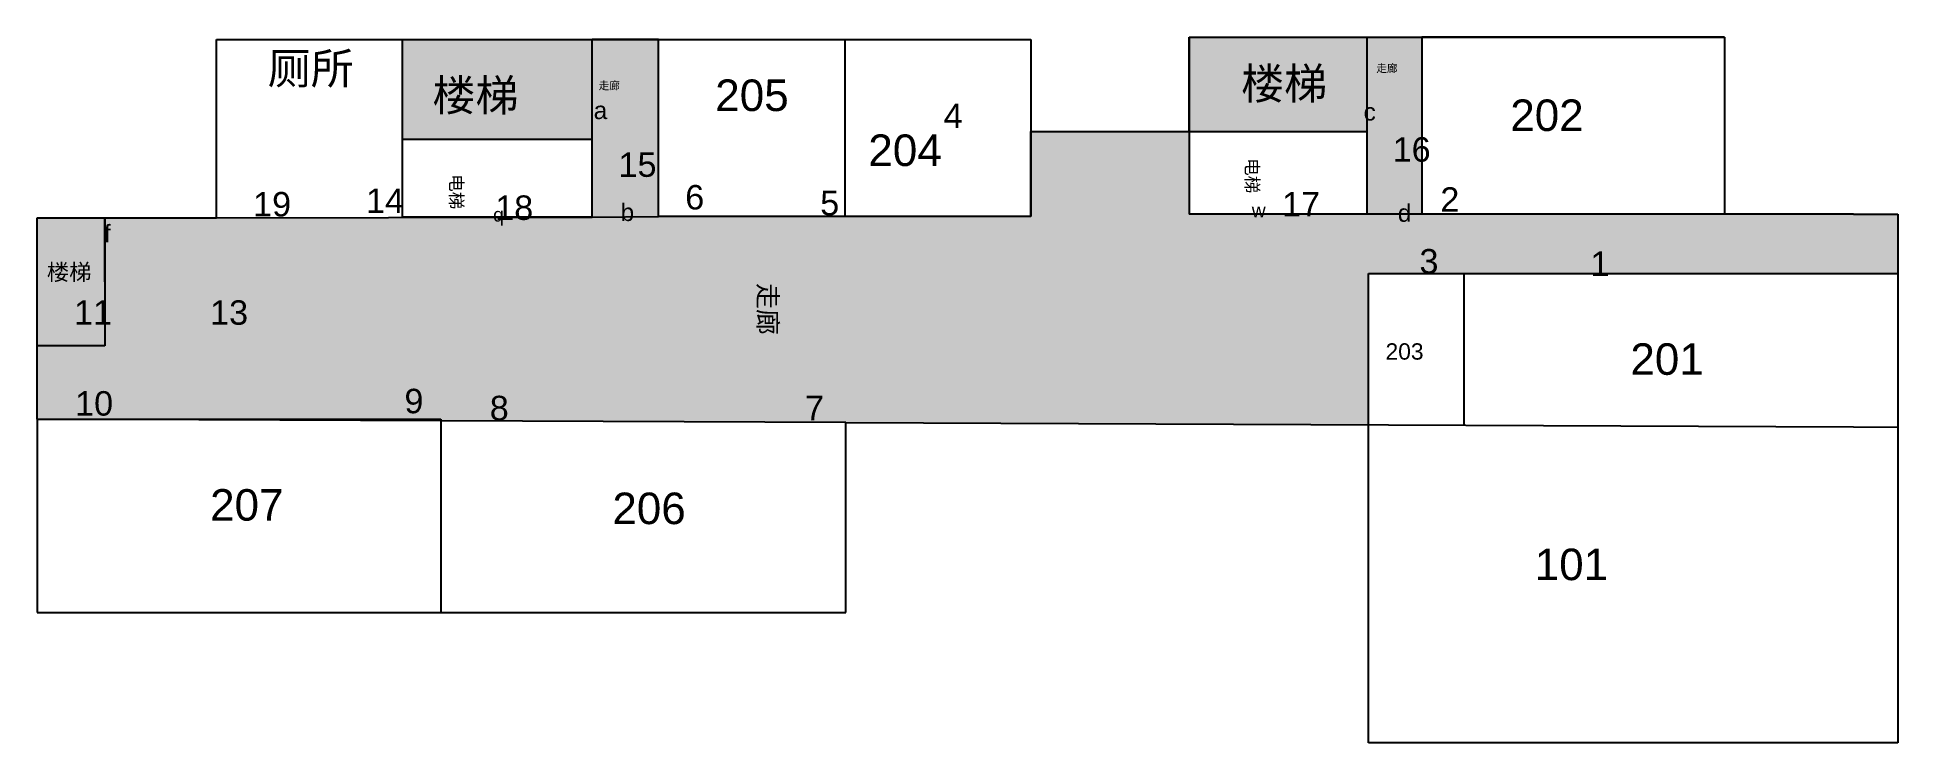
# Model space of a CAD drawing. Header units: millimetres. Extents: x 1253 to 4273, y 1017 to 4092.
# Drawn here: x 1253 to 4039, y 1017 to 2072 of the extents above; entities outside this region: 1.
import ezdxf

# ---------------------------------------------------------------- set-up
doc = ezdxf.new("R2010")
doc.units = ezdxf.units.MM
doc.styles.get("Standard").update_dxf_attribs({"font": 'arial.ttf'})
pattern_1 = [(0, (0, 0), (0, 6.985), [5.08, -1.905]), (90, (0, 0), (-6.985, 4e-16), [5.08, -1.905])]

msp = doc.modelspace()

# ---------------------------------------------------------------- hatches: boundary and pattern name
at = {"true_color": 0xf8d731}
h = msp.add_hatch(dxfattribs=at)
h.set_pattern_fill('ANGLE', color=40)
h.set_pattern_definition(pattern_1)
h.paths.add_polyline_path([(3246.1, 1718.4), (3388.9, 1718.4), (4038.7, 1718.4), (4038.7, 1807.2), (3972.5, 1807.2), (2977.8, 1807.2), (2977.8, 1930.9), (2740.9, 1930.9), (2740.9, 1803.7), (2183.5, 1803.7), (2084.2, 1802.8), (1521.6, 1802), (1354.4, 1802), (1354.4, 1706.2), (1354.4, 1610.5), (1253.3, 1610.5), (1253.3, 1500.8), (1857.8, 1500.8), (1857.8, 1498.2), (2464, 1495.5), (3246.1, 1492.2)])
h.paths.add_polyline_path([(2183.5, 2068.4), (2084.2, 2068.4), (2084.2, 1919.5), (2084.2, 1802.8), (2183.5, 1803.7)])
h.paths.add_polyline_path([(2084.2, 2068.4), (1800.3, 2068.4), (1800.3, 1919.5), (2084.2, 1919.5)])
h.paths.add_polyline_path([(3244.4, 2071.9), (2977.8, 2071.9), (2977.8, 1930.9), (3244.4, 1930.9)])
h.paths.add_polyline_path([(3326.2, 2071.9), (3244.4, 2071.9), (3244.4, 1930.9), (3244.4, 1807.2), (3326.2, 1807.2)])
h.paths.add_polyline_path([(1354.4, 1706.2), (1354.4, 1802), (1253.3, 1802), (1253.3, 1610.5), (1354.4, 1610.5)], flags=17)
h.paths.add_polyline_path([(2320.7, 1713.4), (2320.7, 1615.6), (2375.2, 1615.6), (2375.2, 1713.4)], flags=24)
h.paths.add_polyline_path([(3067.7, 1798.9), (3096.2, 1798.9), (3096.2, 1821.5), (3067.7, 1821.5)], flags=24)
h.paths.add_polyline_path([(1930.5, 1785.2), (1957.2, 1785.2), (1957.2, 1816.9), (1930.5, 1816.9)], flags=24)
h.paths.add_polyline_path([(1346.5, 1758.8), (1371.2, 1758.8), (1371.2, 1798.7), (1346.5, 1798.7)], flags=25)
h.paths.add_polyline_path([(3283.6, 1788.9), (3317.2, 1788.9), (3317.2, 1828.7), (3283.6, 1828.7)], flags=24)
h.paths.add_polyline_path([(2120, 1789.9), (2153.6, 1789.9), (2153.6, 1829.8), (2120, 1829.8)], flags=24)
h.paths.add_polyline_path([(1929.6, 1788.7), (2005.1, 1788.7), (2005.1, 1844.7), (1929.6, 1844.7)], flags=24)
h.paths.add_polyline_path([(1502.9, 1631.9), (1578.4, 1631.9), (1578.4, 1688), (1502.9, 1688)], flags=24)
h.paths.add_polyline_path([(1299.2, 1632.7), (1374.4, 1632.7), (1374.4, 1687.8), (1299.2, 1687.8)], flags=25)
h.paths.add_polyline_path([(1300.8, 1496.1), (1376.3, 1496.1), (1376.3, 1552.1), (1300.8, 1552.1)], flags=25)
h.paths.add_polyline_path([(1793.8, 1499.6), (1840.8, 1499.6), (1840.8, 1555.6), (1793.8, 1555.6)], flags=25)
h.paths.add_polyline_path([(1921.4, 1489.1), (1968.5, 1489.1), (1968.5, 1545.1), (1921.4, 1545.1)], flags=9)
h.paths.add_polyline_path([(2393.8, 1490), (2440.3, 1490), (2440.3, 1544.2), (2393.8, 1544.2)], flags=9)
h.paths.add_polyline_path([(3313.2, 1708.5), (3360.3, 1708.5), (3360.3, 1764.6), (3313.2, 1764.6)], flags=25)
h.paths.add_polyline_path([(3569.5, 1705.9), (3616.2, 1705.9), (3616.2, 1760.9), (3569.5, 1760.9)], flags=25)
h.paths.add_polyline_path([(3107.9, 1794.7), (3183, 1794.7), (3183, 1849.8), (3107.9, 1849.8)], flags=24)
h.paths.add_polyline_path([(2090, 1988.7), (2130.1, 1988.7), (2130.1, 2011), (2090, 2011)], flags=24)
h.paths.add_polyline_path([(2081.4, 1944.1), (2111.6, 1944.1), (2111.6, 1973.8), (2081.4, 1973.8)], flags=9)
h.paths.add_polyline_path([(2114.3, 1853.2), (2189.8, 1853.2), (2189.8, 1909.2), (2114.3, 1909.2)], flags=24)
h.paths.add_polyline_path([(1830, 1941.9), (1991.9, 1941.9), (1991.9, 2031.8), (1830, 2031.8)], flags=24)
h.paths.add_polyline_path([(3234.1, 1941.9), (3262.2, 1941.9), (3262.2, 1971.6), (3234.1, 1971.6)], flags=9)
h.paths.add_polyline_path([(3040.6, 1959.4), (3202.5, 1959.4), (3202.5, 2049.3), (3040.6, 2049.3)], flags=24)
h.paths.add_polyline_path([(3254.3, 2014.7), (3294.4, 2014.7), (3294.4, 2037), (3254.3, 2037)], flags=24)
h.paths.add_polyline_path([(3273.2, 1875.8), (3348.7, 1875.8), (3348.7, 1931.8), (3273.2, 1931.8)], flags=9)
h.paths.add_polyline_path([(1260.1, 1698.2), (1343.9, 1698.2), (1343.9, 1744.8), (1260.1, 1744.8)], flags=24)
h = msp.add_hatch()
h.set_pattern_fill('ANGLE', color=256)
h.set_pattern_definition(pattern_1)
h.paths.add_polyline_path([(4038.7, 1807.2), (3972.5, 1807.2), (2977.8, 1807.2), (2977.8, 1930.9), (2740.9, 1930.9), (2740.9, 1803.7), (2183.5, 1803.7), (2084.2, 1802.8), (1521.6, 1802), (1354.4, 1802), (1354.4, 1706.2), (1354.4, 1610.5), (1253.3, 1610.5), (1253.3, 1500.8), (1857.8, 1500.8), (1857.8, 1498.2), (2464, 1495.5), (3246.1, 1492.2), (3246.1, 1718.4), (3388.9, 1718.4), (4038.7, 1718.4)], flags=17)
h.paths.add_polyline_path([(3246.1, 1718.4), (3388.9, 1718.4), (4038.7, 1718.4), (4038.7, 1807.2), (3972.5, 1807.2), (2977.8, 1807.2), (2977.8, 1930.9), (2740.9, 1930.9), (2740.9, 1803.7), (2183.5, 1803.7), (2084.2, 1802.8), (1521.6, 1802), (1354.4, 1802), (1354.4, 1706.2), (1354.4, 1610.5), (1253.3, 1610.5), (1253.3, 1500.8), (1857.8, 1500.8), (1857.8, 1498.2), (2464, 1495.5), (3246.1, 1492.2)], flags=17)
h.paths.add_polyline_path([(2320.7, 1713.4), (2320.7, 1615.6), (2375.2, 1615.6), (2375.2, 1713.4)], flags=8)
h.paths.add_polyline_path([(3067.7, 1798.9), (3096.2, 1798.9), (3096.2, 1821.5), (3067.7, 1821.5)], flags=8)
h.paths.add_polyline_path([(1930.5, 1785.2), (1957.2, 1785.2), (1957.2, 1816.9), (1930.5, 1816.9)], flags=8)
h.paths.add_polyline_path([(1346.5, 1758.8), (1371.2, 1758.8), (1371.2, 1798.7), (1346.5, 1798.7)], flags=8)
h.paths.add_polyline_path([(3283.6, 1788.9), (3317.2, 1788.9), (3317.2, 1828.7), (3283.6, 1828.7)], flags=8)
h.paths.add_polyline_path([(2120, 1789.9), (2153.6, 1789.9), (2153.6, 1829.8), (2120, 1829.8)], flags=8)
h.paths.add_polyline_path([(1929.6, 1788.7), (2005.1, 1788.7), (2005.1, 1844.7), (1929.6, 1844.7)], flags=8)
h.paths.add_polyline_path([(1502.9, 1631.9), (1578.4, 1631.9), (1578.4, 1688), (1502.9, 1688)], flags=8)
h.paths.add_polyline_path([(1299.2, 1632.7), (1374.4, 1632.7), (1374.4, 1687.8), (1299.2, 1687.8)], flags=8)
h.paths.add_polyline_path([(1300.8, 1496.1), (1376.3, 1496.1), (1376.3, 1552.1), (1300.8, 1552.1)], flags=8)
h.paths.add_polyline_path([(1793.8, 1499.6), (1840.8, 1499.6), (1840.8, 1555.6), (1793.8, 1555.6)], flags=8)
h.paths.add_polyline_path([(1921.4, 1489.1), (1968.5, 1489.1), (1968.5, 1545.1), (1921.4, 1545.1)], flags=9)
h.paths.add_polyline_path([(2393.8, 1490), (2440.3, 1490), (2440.3, 1544.2), (2393.8, 1544.2)], flags=9)
h.paths.add_polyline_path([(3313.2, 1708.5), (3360.3, 1708.5), (3360.3, 1764.6), (3313.2, 1764.6)], flags=8)
h.paths.add_polyline_path([(3569.5, 1705.9), (3616.2, 1705.9), (3616.2, 1760.9), (3569.5, 1760.9)], flags=8)
h.paths.add_polyline_path([(3107.9, 1794.7), (3183, 1794.7), (3183, 1849.8), (3107.9, 1849.8)], flags=8)

# ---------------------------------------------------------------- linework, layer by layer
for p, q in [((1521.6, 2002.3), (1521.6, 2068.4)), ((1521.6, 2068.4), (2740.9, 2068.4)), ((1800.3, 1802.8), (1800.3, 2068.4)), ((2183.5, 2068.4), (2084.2, 2068.4)), ((2084.2, 2068.4), (2084.2, 2068.4)), ((2084.2, 1919.5), (2084.2, 2068.4)), ((2183.5, 1803.7), (2183.5, 2068.4)), ((2183.5, 2068.4), (2183.5, 2068.4)), ((2183.5, 2068.4), (2462.2, 2068.4)), ((2462.2, 2068.4), (2462.2, 1910)), ((2740.9, 2068.4), (2740.9, 2068.4)), ((2740.9, 2068.4), (2740.9, 1803.7)), ((2977.8, 1930.9), (2977.8, 2071.9)), ((2977.8, 2071.9), (2977.8, 1807.2)), ((2977.8, 2071.9), (3779.1, 2071.9)), ((3244.4, 1930.9), (3244.4, 2071.9)), ((3779.1, 2071.9), (3326.2, 2071.9)), ((3326.2, 2071.9), (3326.2, 1807.2)), ((3779.1, 2071.9), (3779.1, 1807.2)), ((1521.6, 1802), (1521.6, 2035.9)), ((2740.9, 1803.7), (2740.9, 1930.9)), ((2740.9, 1930.9), (2977.8, 1930.9)), ((2977.8, 1930.9), (3244.4, 1930.9)), ((3244.4, 1807.2), (3244.4, 1930.9)), ((1800.3, 1802.8), (1800.3, 1919.5)), ((1800.3, 1919.5), (2084.2, 1919.5)), ((2084.2, 1802.8), (2084.2, 1919.5)), ((2462.2, 1910), (2462.2, 1803.7)), ((1253.3, 1500.8), (1253.3, 1802)), ((1253.3, 1802), (1521.6, 1802)), ((1253.3, 1802), (1354.4, 1802)), ((1354.4, 1706.2), (1354.4, 1802)), ((1354.4, 1802), (1354.4, 1706.2)), ((1474.5, 1801.9), (2084.2, 1802.8)), ((2084.2, 1802.8), (1800.3, 1802.8)), ((1800.3, 1802.8), (1800.3, 1802.8)), ((2084.2, 1802.8), (2183.5, 1803.7)), ((2084.2, 1802.8), (2084.2, 1802.8)), ((2740.9, 1803.7), (2183.5, 1803.7)), ((3972.5, 1807.2), (2977.8, 1807.2)), ((3326.2, 1807.2), (3244.4, 1807.2)), ((3972.5, 1807.2), (4038.7, 1807.2)), ((4038.7, 1807.2), (4038.7, 1016.7)), ((1354.4, 1706.2), (1354.4, 1610.5)), ((3246.1, 1492.2), (3246.1, 1718.4)), ((3246.1, 1718.4), (4038.7, 1718.4)), ((3246.1, 1718.4), (3388.9, 1718.4)), ((3388.9, 1718.4), (3388.9, 1491.5)), ((1354.4, 1610.5), (1253.3, 1610.5)), ((1253.3, 1500.8), (1253.3, 1211.7)), ((2464, 1495.5), (1253.3, 1500.8)), ((1253.3, 1500.8), (1857.8, 1500.8)), ((1857.8, 1500.8), (1857.8, 1211.7)), ((2464, 1211.7), (2464, 1495.5)), ((2464, 1495.5), (3972.5, 1489)), ((3246.1, 1016.7), (3246.1, 1492.2)), ((3972.5, 1489), (4038.7, 1488.7)), ((1253.3, 1211.7), (2464, 1211.7)), ((3972.5, 1016.7), (3246.1, 1016.7)), ((4038.7, 1016.7), (3972.5, 1016.7)), ((3972.5, 1016.7), (3972.5, 1016.7))]:
    msp.add_line(p, q)

# ---------------------------------------------------------------- texts
for s, height, p in [('走廊', 28.51, (4240.2, 4093.1)), ('电梯', 19.24, (3062.6, 1891.1)), ('电梯', 19.24, (1871.2, 1867.1)), ('走廊', 28.51, (2332.8, 1704.3))]:
    msp.add_text(s, height=height, rotation=270).set_placement(p)
for s, height, p in [('厕所', 47.22, (1598.3, 2001.7)), ('楼梯', 47.22, (1845, 1961.5)), ('走廊', 11.69, (2093.7, 1993.7)), ('205', 47.22, (2268.3, 1961.5)), ('楼梯', 47.22, (3055.6, 1979)), ('走廊', 11.69, (3258, 2019.6)), ('202', 47.11, (3458.6, 1931.7)), ('a', 26.1, (2086.4, 1949.5)), ('4', 36.6, (2610.3, 1936.1)), ('c', 26.1, (3239, 1947.3)), ('204', 47.22, (2497.5, 1879.3)), ('16', 36.57, (3282.5, 1885.8)), ('15', 36.57, (2123.6, 1863.1)), ('19', 36.57, (1576.6, 1803.9)), ('14', 36.57, (1745.6, 1809.1)), ('6', 36.6, (2223.4, 1814.3)), ('5', 36.6, (2425.5, 1805.6)), ('17', 36.57, (3117, 1803.9)), ('2', 36.6, (3353.9, 1810.9)), ('q', 20.7, (1935.8, 1796.2)), ('18', 36.57, (1939, 1798.7)), ('b', 26.1, (2126.7, 1797)), ('w', 20.7, (3071.5, 1802.7)), ('d', 26.1, (3290.2, 1795.9)), ('f', 26.1, (1353.2, 1765.4)), ('3', 36.6, (3322.6, 1718.5)), ('楼梯', 24.44, (1267.8, 1708.4)), ('1', 36.6, (3578.7, 1715)), ('11', 36.57, (1308.4, 1641.9)), ('13', 36.57, (1512.2, 1641.9)), ('203', 24.44, (3271.8, 1589.7)), ('201', 47.11, (3638.4, 1567)), ('10', 36.57, (1310.1, 1506)), ('9', 36.6, (1803.1, 1509.5)), ('8', 36.6, (1930.8, 1499)), ('7', 36.6, (2402.8, 1499)), ('207', 47.11, (1512.2, 1348.9)), ('206', 47.11, (2114.4, 1343.7)), ('101', 47.11, (3495.2, 1259.9))]:
    msp.add_text(s, height=height).set_placement(p)

doc.saveas('drawing.dxf')
